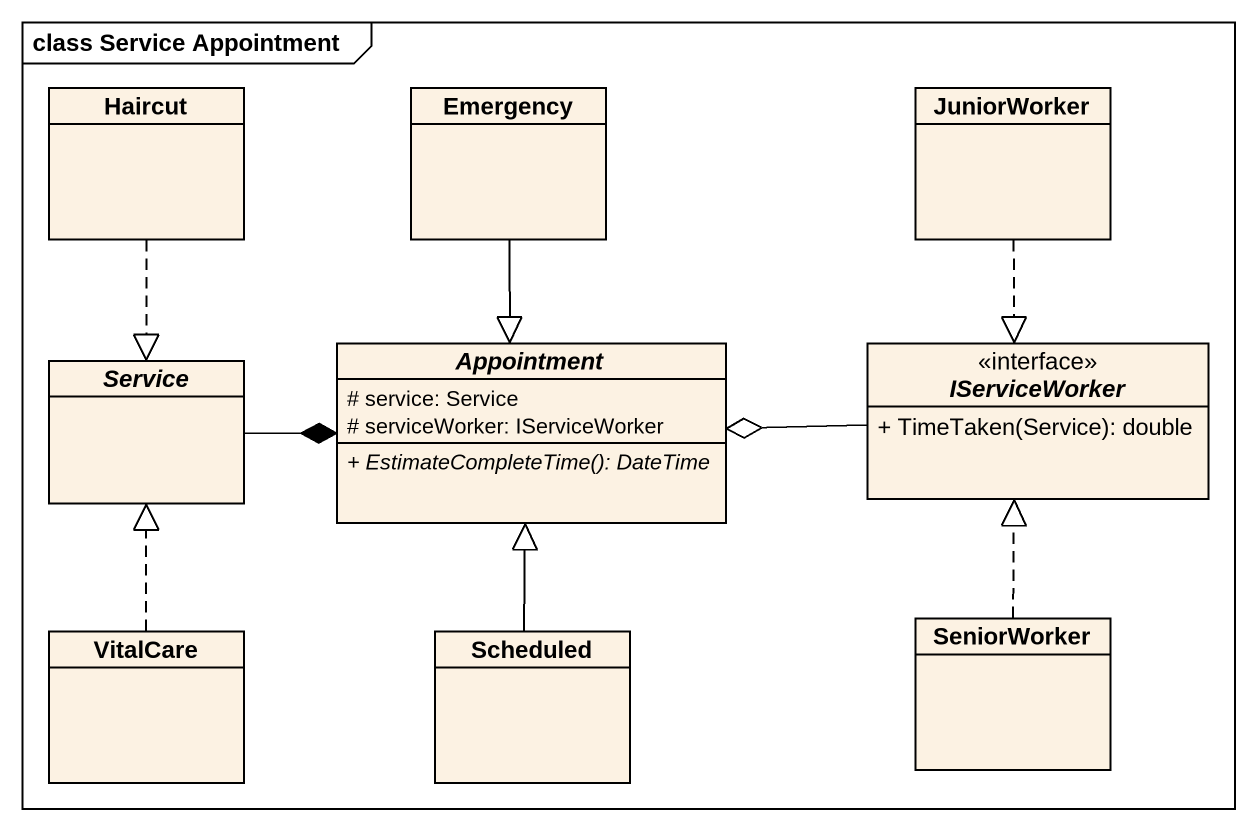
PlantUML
@startuml
mainframe class Service Appointment
hide circle
hide empty members
skinparam classAttributeIconSize 0
class Haircut
class Emergency
class JuniorWorker
abstract class Service
abstract class Appointment {
  # service: Service
  # serviceWorker: IServiceWorker
  {abstract} + EstimateCompleteTime(): DateTime
}
interface IServiceWorker {
  + TimeTaken(Service): double
}
class SeniorWorker
class VitalCare
class Scheduled
Haircut ..|> Service
Emergency --|> Appointment
JuniorWorker ..|> IServiceWorker
Service -right-* Appointment
IServiceWorker -left-o Appointment
SeniorWorker .up.|> IServiceWorker
VitalCare .up.|> Service
Scheduled -up-|> Appointment
@enduml
